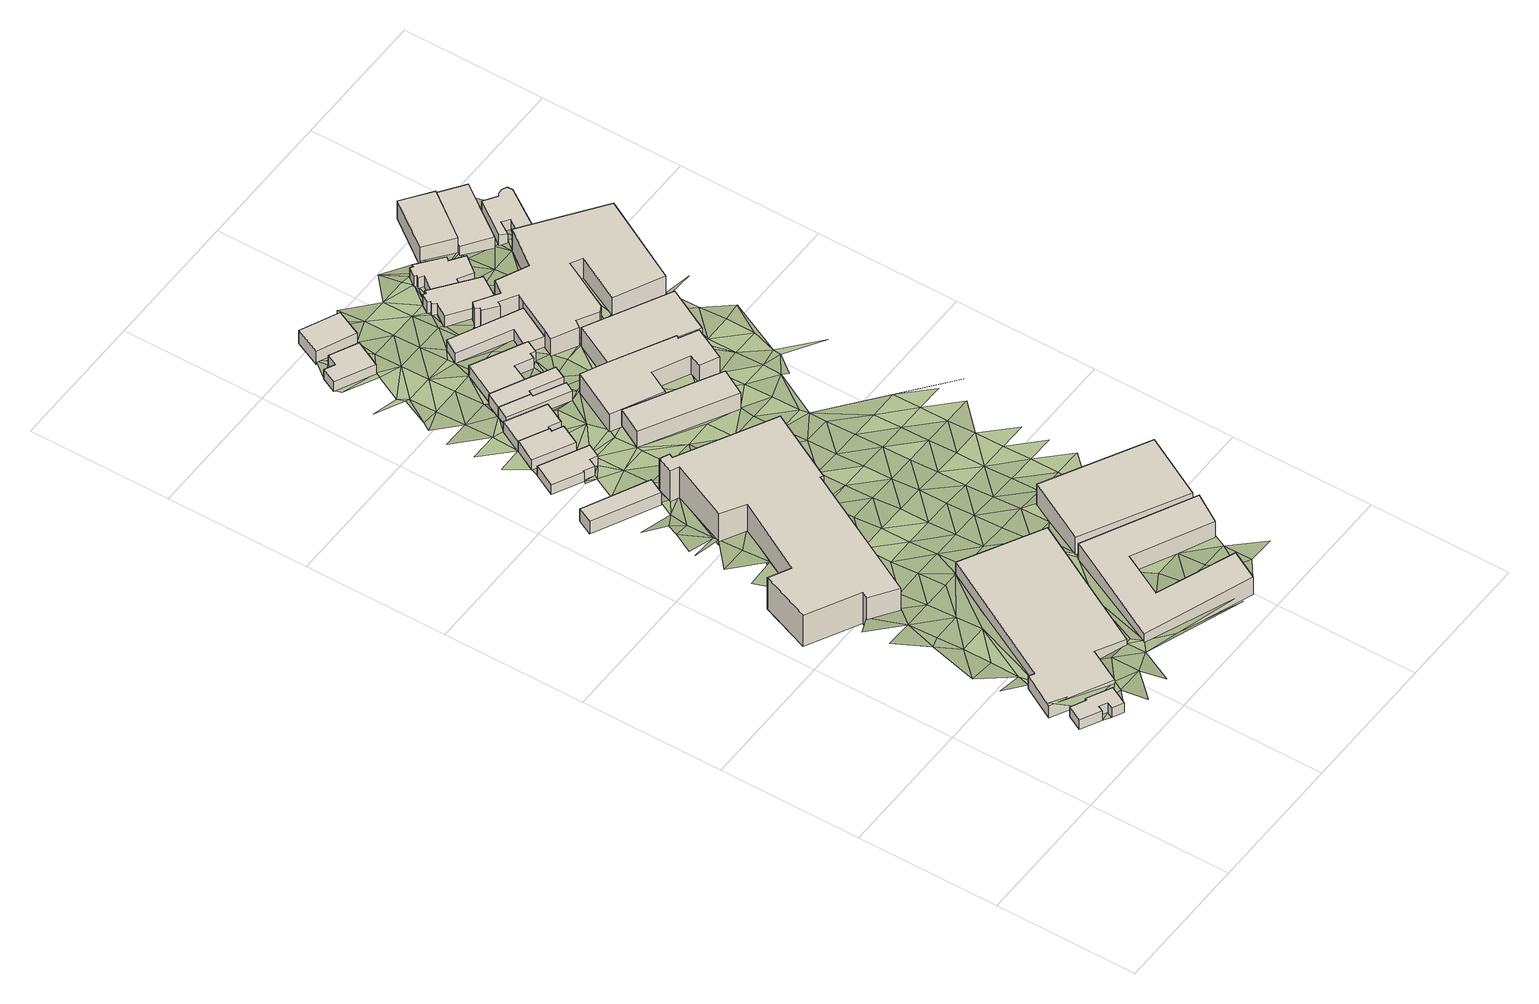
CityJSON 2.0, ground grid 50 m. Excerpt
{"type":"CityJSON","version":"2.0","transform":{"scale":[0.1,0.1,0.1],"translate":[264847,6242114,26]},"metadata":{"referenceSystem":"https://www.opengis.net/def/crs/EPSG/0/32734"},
"CityObjects":{
"building1":{"type":"Building","attributes":{"address":"23 Queens Park Road Salt River Cape Town","building":"house","building:levels":"1","footprint":{"type":"Polygon"},"plus_code":"C6X9X2XM+X9R","ground_height":43.79,"building_height":4.1,"roof_height":47.89},"geometry":[{"type":"Solid","lod":"1","boundaries":[[[[0,1,2,3]],[[1,4,5,2]],[[4,6,7,5]],[[6,8,9,7]],[[8,10,11,9]],[[10,12,13,11]],[[12,14,15,13]],[[14,16,17,15]],[[16,18,19,17]],[[18,0,3,19]],[[3,2,5,7,9,11,13,15,17,19]],[[18,16,14,12,10,8,6,4,1,0]]]]}]},
"building2":{"type":"Building","attributes":{"address":"21 Queens Park Road Salt River Cape Town","building":"manufacture","building:levels":"1","footprint":{"type":"Polygon"},"plus_code":"C7XQX5X5+XXR","ground_height":40.25,"building_height":4.1,"roof_height":44.35},"geometry":[{"type":"Solid","lod":"1","boundaries":[[[[20,21,22,23]],[[21,24,25,22]],[[24,26,27,25]],[[26,28,29,27]],[[28,30,31,29]],[[30,32,33,31]],[[32,34,35,33]],[[34,20,23,35]],[[23,22,25,27,29,31,33,35]],[[34,32,30,28,26,24,21,20]]]]}]},
"building3":{"type":"Building","attributes":{"address":"19A Hares Avenue Salt River Cape Town","building":"house","building:levels":"1","footprint":{"type":"Polygon"},"plus_code":"C6X4XHX5+X9W","ground_height":34.95,"building_height":4.1,"roof_height":39.05},"geometry":[{"type":"Solid","lod":"1","boundaries":[[[[36,37,38,39]],[[37,40,41,38]],[[40,42,43,41]],[[42,36,39,43]],[[39,38,41,43]],[[42,40,37,36]]]]}]},
"building4":{"type":"Building","attributes":{"address":"Queens Park Studios 24 Queens Park Road Salt River Cape Town","building":"industrial","building:levels":"3","footprint":{"type":"Polygon"},"plus_code":"C7X2XMXH+XVV","ground_height":37.63,"building_height":9.7,"roof_height":47.33},"geometry":[{"type":"Solid","lod":"1","boundaries":[[[[44,45,46,47]],[[45,48,49,46]],[[48,50,51,49]],[[50,52,53,51]],[[52,54,55,53]],[[54,56,57,55]],[[56,58,59,57]],[[58,60,61,59]],[[60,62,63,61]],[[62,64,65,63]],[[64,66,67,65]],[[66,68,69,67]],[[68,70,71,69]],[[70,72,73,71]],[[72,74,75,73]],[[74,44,47,75]],[[47,46,49,51,53,55,57,59,61,63,65,67,69,71,73,75]],[[74,72,70,68,66,64,62,60,58,56,54,52,50,48,45,44]]]]}]},
"building5":{"type":"Building","attributes":{"address":"17 Hares Avenue Salt River Cape Town","building":"house","building:levels":"1","footprint":{"type":"Polygon"},"plus_code":"C6X6XJX4+XPW","ground_height":33.19,"building_height":4.1,"roof_height":37.29},"geometry":[{"type":"Solid","lod":"1","boundaries":[[[[76,77,78,79]],[[77,80,81,78]],[[80,82,83,81]],[[82,84,85,83]],[[84,86,87,85]],[[86,88,89,87]],[[88,90,91,89]],[[90,76,79,91]],[[79,78,81,83,85,87,89,91]],[[90,88,86,84,82,80,77,76]]]]}]},
"building6":{"type":"Building","attributes":{"address":"15 Hares Avenue Salt River Cape Town","building":"house","building:levels":"1","footprint":{"type":"Polygon"},"plus_code":"C6XGXQX5+X5R","ground_height":33.19,"building_height":4.1,"roof_height":37.29},"geometry":[{"type":"Solid","lod":"1","boundaries":[[[[92,93,94,95,96]],[[93,97,98,94]],[[97,99,100,98]],[[99,101,102,100]],[[101,103,104,105,102]],[[103,92,96,95,105,104]],[[95,94,98,100,102,105]],[[103,101,99,97,93,92]]]]}]},
"building7":{"type":"Building","attributes":{"address":"20 Brickfield Road Salt River Cape Town","building":"industrial","building:levels":"2","footprint":{"type":"Polygon"},"plus_code":"CCX8XRX4+XCV","ground_height":38.83,"building_height":6.9,"roof_height":45.73},"geometry":[{"type":"Solid","lod":"1","boundaries":[[[[106,107,108,109]],[[107,110,111,108]],[[110,112,113,111]],[[112,114,115,113]],[[114,116,117,115]],[[116,118,119,117]],[[118,120,121,119]],[[120,106,109,121]],[[109,108,111,113,115,117,119,121]],[[120,118,116,114,112,110,107,106]]]]}]},
"building8":{"type":"Building","attributes":{"address":"13 Hares Avenue Salt River Cape Town","building":"house","building:levels":"1","footprint":{"type":"Polygon"},"plus_code":"C6XRX3XH+XPW","ground_height":32.93,"building_height":4.1,"roof_height":37.03},"geometry":[{"type":"Solid","lod":"1","boundaries":[[[[122,123,104,96]],[[123,124,125,104]],[[124,126,127,125]],[[126,128,129,127]],[[128,130,131,129]],[[130,122,96,131]],[[96,104,125,127,129,131]],[[130,128,126,124,123,122]]]]}]},
"building9":{"type":"Building","attributes":{"address":"6 Hares Avenue Salt River Cape Town","building":"house","building:levels":"1","footprint":{"type":"Polygon"},"plus_code":"C6X9X8X3+XRW","ground_height":30.5,"building_height":4.1,"roof_height":34.6},"geometry":[{"type":"Solid","lod":"1","boundaries":[[[[132,133,134,135]],[[133,136,137,134]],[[136,138,139,137]],[[138,140,141,139]],[[140,142,143,141]],[[142,132,135,143]],[[135,134,137,139,141,143]],[[142,140,138,136,133,132]]]]}]},
"building10":{"type":"Building","attributes":{"address":"11 Hares Avenue Salt River Cape Town","building":"house","building:levels":"1","footprint":{"type":"Polygon"},"plus_code":"C7X8XGX8+X7V","ground_height":32.42,"building_height":4.1,"roof_height":36.52},"geometry":[{"type":"Solid","lod":"1","boundaries":[[[[144,145,146,147]],[[145,148,149,146]],[[148,150,151,149]],[[150,152,153,151]],[[152,154,155,153]],[[154,144,147,155]],[[147,146,149,151,153,155]],[[154,152,150,148,145,144]]]]}]},
"building11":{"type":"Building","attributes":{"address":"9 Hares Avenue Salt River Cape Town","building":"house","building:levels":"1","footprint":{"type":"Polygon"},"plus_code":"C7X8XWXJ+X9W","ground_height":32.42,"building_height":4.1,"roof_height":36.52},"geometry":[{"type":"Solid","lod":"1","boundaries":[[[[156,157,147,146]],[[157,158,159,147]],[[158,160,161,159]],[[160,162,163,161]],[[162,164,165,166,163]],[[164,167,168,169,166,165]],[[167,170,171,169,168]],[[170,156,146,171]],[[146,147,159,161,163,166,169,171]],[[170,167,164,162,160,158,157,156]]]]}]},
"building12":{"type":"Building","attributes":{"address":"Brickfield Park 16 Brickfield Road Salt River Cape Town","building":"industrial","building:levels":"3","footprint":{"type":"Polygon"},"plus_code":"CCX6X3X6+X2V","ground_height":36.63,"building_height":9.7,"roof_height":46.33},"geometry":[{"type":"Solid","lod":"1","boundaries":[[[[172,173,174,175]],[[173,176,177,174]],[[176,178,179,177]],[[178,172,175,179]],[[175,174,177,179]],[[178,176,173,172]]]]}]},
"building13":{"type":"Building","attributes":{"address":"Salt River","building":"industrial","building:levels":"2","footprint":{"type":"Polygon"},"plus_code":"C8X8X7X8+X9V","ground_height":32.92,"building_height":6.9,"roof_height":39.82},"geometry":[{"type":"Solid","lod":"1","boundaries":[[[[180,181,182,183]],[[181,184,185,182]],[[184,186,187,185]],[[186,180,183,187]],[[183,182,185,187]],[[186,184,181,180]]]]}]},
"building14":{"type":"Building","attributes":{"address":"4 Hares Avenue Salt River Cape Town","building":"house","building:levels":"1","footprint":{"type":"Polygon"},"plus_code":"C6XPXPX2+XRX","ground_height":30.5,"building_height":4.1,"roof_height":34.6},"geometry":[{"type":"Solid","lod":"1","boundaries":[[[[188,189,190,191]],[[189,192,193,190]],[[192,194,195,193]],[[194,188,191,195]],[[191,190,193,195]],[[194,192,189,188]]]]}]},
"building15":{"type":"Building","attributes":{"address":"7 Hares Avenue Salt River Cape Town","building":"house","building:levels":"1","footprint":{"type":"Polygon"},"plus_code":"C7XJX7XM+XVR","ground_height":31.92,"building_height":4.1,"roof_height":36.02},"geometry":[{"type":"Solid","lod":"1","boundaries":[[[[196,197,198,199]],[[197,200,201,202,198]],[[200,203,204,168,202,201]],[[203,205,165,168,204]],[[205,206,207,165]],[[206,208,209,207]],[[208,210,211,209]],[[210,212,213,211]],[[212,196,199,213]],[[199,198,202,168,165,207,209,211,213]],[[212,210,208,206,205,203,200,197,196]]]]}]},
"building16":{"type":"Building","attributes":{"address":"Salt River Cape Town","building":"industrial","building:levels":"2","footprint":{"type":"Polygon"},"plus_code":"C8XCXRXR+X7V","ground_height":32.92,"building_height":6.9,"roof_height":39.82},"geometry":[{"type":"Solid","lod":"1","boundaries":[[[[214,215,216,217,218,219]],[[215,220,221,217,216]],[[220,222,223,221]],[[222,224,225,223]],[[224,226,227,225]],[[226,228,229,227]],[[228,230,231,229]],[[230,232,233,231]],[[232,234,235,233]],[[234,236,237,235]],[[236,214,219,218,237]],[[218,217,221,223,225,227,229,231,233,235,237]],[[236,234,232,230,228,226,224,222,220,215,214]]]]}]},
"building17":{"type":"Building","attributes":{"address":"5 Hares Avenue Salt River Cape Town","building":"house","building:levels":"1","footprint":{"type":"Polygon"},"plus_code":"C8XCXRXG+XFX","ground_height":31.38,"building_height":4.1,"roof_height":35.48},"geometry":[{"type":"Solid","lod":"1","boundaries":[[[[238,239,240,241]],[[239,242,243,240]],[[242,244,245,243]],[[244,246,247,245]],[[246,248,249,247]],[[248,250,251,249]],[[250,238,241,251]],[[241,240,243,245,247,249,251]],[[250,248,246,244,242,239,238]]]]}]},
"building18":{"type":"Building","attributes":{"address":"Salt River","building":"industrial","building:levels":"2","footprint":{"type":"Polygon"},"plus_code":"C9XFX3X5+XHV","ground_height":32.05,"building_height":6.9,"roof_height":38.95},"geometry":[{"type":"Solid","lod":"1","boundaries":[[[[252,253,219,216]],[[253,254,255,219]],[[254,256,257,255]],[[256,258,259,257]],[[258,252,216,259]],[[216,219,255,257,259]],[[258,256,254,253,252]]]]}]},
"building19":{"type":"Building","attributes":{"address":"Hares Avenue Salt River Cape Town","building":"house","building:levels":"1","footprint":{"type":"Polygon"},"plus_code":"C8XCXPXC+XGW","ground_height":30.3,"building_height":4.1,"roof_height":34.4},"geometry":[{"type":"Solid","lod":"1","boundaries":[[[[260,261,262,263]],[[261,264,265,262]],[[264,266,267,265]],[[266,268,269,267]],[[268,270,271,269]],[[270,272,273,271]],[[272,274,275,273]],[[274,276,277,275]],[[276,278,279,277]],[[278,280,281,279]],[[280,282,283,281]],[[282,260,263,283]],[[263,262,265,267,269,271,273,275,277,279,281,283]],[[282,280,278,276,274,272,270,268,266,264,261,260]]]]}]},
"building20":{"type":"Building","attributes":{"address":"Hares Avenue Salt River Cape Town","building":"house","building:levels":"1","footprint":{"type":"Polygon"},"plus_code":"C8XPXXX5+X2X","ground_height":29.23,"building_height":4.1,"roof_height":33.33},"geometry":[{"type":"Solid","lod":"1","boundaries":[[[[284,285,286,287]],[[285,288,289,286]],[[288,290,291,289]],[[290,292,293,291]],[[292,294,295,293]],[[294,296,297,295]],[[296,298,299,297]],[[298,300,301,299]],[[300,302,303,301]],[[302,304,305,303]],[[304,306,307,305]],[[306,308,309,307]],[[308,310,311,309]],[[310,284,287,311]],[[287,286,289,291,293,295,297,299,301,303,305,307,309,311]],[[310,308,306,304,302,300,298,296,294,292,290,288,285,284]]]]}]},
"building21":{"type":"Building","attributes":{"address":"Salt River","building":"industrial","building:levels":"2","footprint":{"type":"Polygon"},"plus_code":"C9X3XQX2+X3W","ground_height":31.36,"building_height":6.9,"roof_height":38.26},"geometry":[{"type":"Solid","lod":"1","boundaries":[[[[312,313,243,314,315,245]],[[313,316,317,314,243]],[[316,318,319,317]],[[318,320,321,319]],[[320,322,323,321]],[[322,324,325,323]],[[324,326,327,325]],[[326,328,329,327]],[[328,330,331,329]],[[330,332,333,331]],[[332,334,335,333]],[[334,336,337,335]],[[336,338,339,337]],[[338,340,341,339]],[[340,342,343,341]],[[342,344,345,343]],[[344,346,347,345]],[[346,348,349,347]],[[348,350,351,349]],[[350,352,353,351]],[[352,354,355,353]],[[354,356,357,355]],[[356,312,245,315,357]],[[315,314,317,319,321,323,325,327,329,331,333,335,337,339,341,343,345,347,349,351,353,355,357]],[[356,354,352,350,348,346,344,342,340,338,336,334,332,330,328,326,324,322,320,318,316,313,312]]]]}]},
"building22":{"type":"Building","attributes":{"building":"retail","building:levels":"2","footprint":{"type":"Polygon"},"plus_code":"C9XGX4XP+XFX","ground_height":27.39,"building_height":6.9,"roof_height":34.29},"geometry":[{"type":"Solid","lod":"1","boundaries":[[[[358,359,360,361]],[[359,362,363,364,360]],[[362,365,366,367,364,363]],[[365,358,361,367,366]],[[361,360,364,367]],[[365,362,359,358]]]]}]},
"building23":{"type":"Building","attributes":{"address":"Salt River","building":"retail","building:levels":"1","footprint":{"type":"Polygon"},"plus_code":"CCX2X2X3+X4W","ground_height":27.83,"building_height":4.1,"roof_height":31.93},"geometry":[{"type":"Solid","lod":"1","boundaries":[[[[368,369,363,366]],[[369,370,371,363]],[[370,372,373,371]],[[372,374,375,373]],[[374,376,377,375]],[[376,368,366,377]],[[366,363,371,373,375,377]],[[376,374,372,370,369,368]]]]}]},
"building24":{"type":"Building","attributes":{"address":"Salt River","building":"house","building:levels":"1","footprint":{"type":"Polygon"},"plus_code":"CCXCXQXW+XCW","ground_height":27.48,"building_height":4.1,"roof_height":31.58},"geometry":[{"type":"Solid","lod":"1","boundaries":[[[[378,379,380,381]],[[379,382,383,380]],[[382,384,385,383]],[[384,386,387,385]],[[386,388,389,387]],[[388,390,391,389]],[[390,392,393,391]],[[392,394,395,393]],[[394,396,397,395]],[[396,398,399,397]],[[398,400,401,399]],[[400,378,381,401]],[[381,380,383,385,387,389,391,393,395,397,399,401]],[[400,398,396,394,392,390,388,386,384,382,379,378]]]]}]},
"terrain1":{"type":"TINRelief","geometry":[{"type":"CompositeSurface","lod":"1","boundaries":[[[16,14,12]],[[4,402,6]],[[18,16,12]],[[403,404,4]],[[405,406,407]],[[408,409,1]],[[4,1,403]],[[405,410,411]],[[412,405,407]],[[410,413,411]],[[403,1,409]],[[414,411,413]],[[409,415,416]],[[412,417,405]],[[409,416,403]],[[414,418,419]],[[417,410,405]],[[414,413,420]],[[410,417,413]],[[418,414,420]],[[421,422,418]],[[403,416,423]],[[424,403,423]],[[420,413,425]],[[416,426,427]],[[418,420,425]],[[425,413,417]],[[421,418,428]],[[423,416,427]],[[424,423,429]],[[425,430,418]],[[430,428,418]],[[412,20,417]],[[429,423,427]],[[431,432,433]],[[430,434,428]],[[429,427,435]],[[436,429,435]],[[417,20,425]],[[437,430,425]],[[427,438,435]],[[431,439,440]],[[434,430,441]],[[440,439,442]],[[431,433,443]],[[444,428,434]],[[445,429,436]],[[446,447,448]],[[425,20,437]],[[445,436,435]],[[449,442,446]],[[430,437,441]],[[431,443,439]],[[441,450,434]],[[446,451,447]],[[452,447,451]],[[453,438,427]],[[443,442,439]],[[454,452,455]],[[434,450,444]],[[441,437,20]],[[451,455,452]],[[435,438,456]],[[446,442,457]],[[457,451,446]],[[444,458,428]],[[459,441,20]],[[460,429,445]],[[441,459,450]],[[445,435,461]],[[462,463,37]],[[455,451,457]],[[459,20,464]],[[465,444,450]],[[466,467,455]],[[450,459,465]],[[457,466,455]],[[460,34,429]],[[459,464,468]],[[50,467,466]],[[444,465,469]],[[34,464,20]],[[470,77,471]],[[50,37,467]],[[472,473,474]],[[37,475,462]],[[80,77,82]],[[92,476,474]],[[469,477,444]],[[77,470,82]],[[478,470,462]],[[465,459,479]],[[475,478,462]],[[475,37,50]],[[445,461,460]],[[477,480,444]],[[468,479,459]],[[464,481,468]],[[482,483,484]],[[470,86,82]],[[473,472,88]],[[485,475,50]],[[484,483,486]],[[480,458,444]],[[473,487,474]],[[488,469,465]],[[84,82,86]],[[489,490,92]],[[478,86,470]],[[479,488,465]],[[34,481,464]],[[491,482,484]],[[492,493,485]],[[494,475,485]],[[489,495,496]],[[473,88,487]],[[86,478,497]],[[498,460,461]],[[475,494,478]],[[499,477,469]],[[488,500,469]],[[92,130,489]],[[497,88,86]],[[468,501,479]],[[458,480,502]],[[468,481,503]],[[494,485,493]],[[34,460,498]],[[504,505,506]],[[480,477,499]],[[461,507,498]],[[499,469,500]],[[505,495,506]],[[483,482,508]],[[468,503,501]],[[497,478,509]],[[486,483,508]],[[488,479,510]],[[478,494,511]],[[480,512,502]],[[489,513,495]],[[130,513,489]],[[514,88,497]],[[515,482,491]],[[482,515,508]],[[103,516,517]],[[511,509,478]],[[518,504,506]],[[519,34,498]],[[520,521,522]],[[88,523,487]],[[512,480,499]],[[479,501,510]],[[518,522,504]],[[34,519,481]],[[513,130,524]],[[525,526,103]],[[492,527,493]],[[488,528,500]],[[525,103,517]],[[514,497,509]],[[481,529,503]],[[487,523,517]],[[493,530,494]],[[130,531,524]],[[502,512,532]],[[533,491,456]],[[522,518,520]],[[495,513,534]],[[535,506,495]],[[88,514,536]],[[488,510,528]],[[530,511,494]],[[499,500,537]],[[501,503,529]],[[481,519,529]],[[508,538,486]],[[523,88,536]],[[539,540,541]],[[493,542,530]],[[507,543,498]],[[525,517,523]],[[498,544,519]],[[530,509,511]],[[495,534,535]],[[542,493,545]],[[515,491,546]],[[512,499,537]],[[515,546,508]],[[547,518,506]],[[114,507,461]],[[537,500,528]],[[502,532,527]],[[534,513,170]],[[514,509,180]],[[548,539,541]],[[549,520,518]],[[550,525,523]],[[133,551,136]],[[501,552,510]],[[525,550,531]],[[491,533,546]],[[167,534,170]],[[501,529,553]],[[514,180,536]],[[535,547,506]],[[545,493,527]],[[554,532,512]],[[150,524,531]],[[555,551,133]],[[529,519,544]],[[549,548,520]],[[528,510,552]],[[554,512,537]],[[501,553,552]],[[546,538,508]],[[542,556,530]],[[530,557,509]],[[547,549,518]],[[167,200,534]],[[555,133,558]],[[543,559,498]],[[542,545,556]],[[534,200,535]],[[550,523,150]],[[531,550,150]],[[549,539,548]],[[536,560,523]],[[546,533,561]],[[562,532,554]],[[528,563,537]],[[564,553,529]],[[180,565,536]],[[564,529,544]],[[114,543,507]],[[528,552,566]],[[558,133,132]],[[547,535,200]],[[567,152,568]],[[569,527,532]],[[530,556,557]],[[569,532,562]],[[570,568,152]],[[555,558,571]],[[539,549,572]],[[523,560,150]],[[563,528,566]],[[539,572,132]],[[573,554,537]],[[509,557,574]],[[545,527,575]],[[575,556,545]],[[576,552,553]],[[132,571,558]],[[564,577,553]],[[200,248,547]],[[152,578,570]],[[554,573,562]],[[547,579,549]],[[537,563,573]],[[580,564,544]],[[152,150,581]],[[576,566,552]],[[547,248,582]],[[575,527,569]],[[553,577,576]],[[560,581,150]],[[572,571,132]],[[200,583,248]],[[547,582,579]],[[152,581,578]],[[574,557,556]],[[572,549,584]],[[585,556,575]],[[586,587,588]],[[588,589,590]],[[591,569,562]],[[562,573,592]],[[588,587,589]],[[593,565,180]],[[563,566,594]],[[564,595,577]],[[572,584,571]],[[596,583,200]],[[556,585,574]],[[597,566,576]],[[579,584,549]],[[582,248,246]],[[598,248,583]],[[581,560,599]],[[581,599,578]],[[580,595,564]],[[562,592,591]],[[575,569,600]],[[563,594,573]],[[579,582,246]],[[594,566,597]],[[599,586,578]],[[576,577,601]],[[602,587,586]],[[172,580,544]],[[602,589,587]],[[599,560,215]],[[575,603,585]],[[591,600,569]],[[596,598,583]],[[604,565,605]],[[601,577,595]],[[584,606,571]],[[188,571,606]],[[592,573,607]],[[608,589,602]],[[600,603,575]],[[607,573,594]],[[579,246,609]],[[602,586,610]],[[248,598,611]],[[612,586,599]],[[593,605,565]],[[574,585,613]],[[614,597,576]],[[606,615,188]],[[576,601,616]],[[586,612,610]],[[595,580,617]],[[579,618,584]],[[592,619,591]],[[603,613,585]],[[620,609,246]],[[615,606,621]],[[592,607,619]],[[576,616,614]],[[622,602,610]],[[600,591,619]],[[604,605,623]],[[606,584,618]],[[597,624,594]],[[598,596,611]],[[601,595,617]],[[579,609,618]],[[599,215,625]],[[613,626,574]],[[574,626,593]],[[627,605,593]],[[628,622,610]],[[594,624,607]],[[599,625,612]],[[609,620,629]],[[624,597,614]],[[605,627,623]],[[620,246,630]],[[631,616,601]],[[621,606,632]],[[610,612,633]],[[620,634,629]],[[600,635,603]],[[620,636,634]],[[618,632,606]],[[593,637,627]],[[638,619,607]],[[609,629,639]],[[613,603,635]],[[636,620,640]],[[641,600,619]],[[609,639,618]],[[637,593,626]],[[612,625,633]],[[614,616,642]],[[638,607,624]],[[643,629,634]],[[644,634,636]],[[639,629,645]],[[613,635,626]],[[639,646,618]],[[630,640,620]],[[643,647,629]],[[264,618,646]],[[646,639,648]],[[264,632,618]],[[633,625,649]],[[638,641,619]],[[637,626,650]],[[624,614,651]],[[649,652,633]],[[626,635,650]],[[647,643,653]],[[651,638,624]],[[260,264,261]],[[654,655,640]],[[649,656,652]],[[264,657,632]],[[658,600,641]],[[640,630,654]],[[647,659,660]],[[661,662,663]],[[650,664,637]],[[264,260,657]],[[647,653,659]],[[664,661,637]],[[638,665,641]],[[666,632,657]],[[260,667,668]],[[625,669,649]],[[670,667,260]],[[632,666,671]],[[635,672,673]],[[661,674,662]],[[668,657,260]],[[650,635,673]],[[659,653,675]],[[676,668,667]],[[664,674,661]],[[649,669,656]],[[677,657,668]],[[656,678,679]],[[664,650,680]],[[681,670,260]],[[674,664,682]],[[657,683,666]],[[650,673,680]],[[681,659,675]],[[683,671,666]],[[678,656,669]],[[683,684,671]],[[256,669,625]],[[685,686,670]],[[683,687,684]],[[688,682,664]],[[685,670,681]],[[680,688,664]],[[678,669,689]],[[674,682,256]],[[671,684,690]],[[691,681,675]],[[679,678,692]],[[673,693,680]],[[678,689,692]],[[694,691,675]],[[695,690,684]],[[688,696,682]],[[697,695,684]],[[685,681,698]],[[681,691,698]],[[696,699,682]],[[690,695,700]],[[682,699,256]],[[695,697,700]],[[701,689,669]],[[306,697,702]],[[685,698,306]],[[688,680,703]],[[704,692,689]],[[669,256,701]],[[700,697,705]],[[697,306,706]],[[696,688,703]],[[306,698,707]],[[336,691,694]],[[256,699,708]],[[697,706,705]],[[306,707,706]],[[698,691,336]],[[703,699,696]],[[701,256,708]],[[707,698,709]],[[706,707,709]],[[336,709,698]],[[710,701,708]],[[711,709,336]],[[336,712,711]],[[336,713,712]],[[713,336,714]],[[715,712,713]],[[716,709,711]],[[336,717,714]],[[718,715,713]],[[719,717,336]],[[720,714,717]],[[709,716,721]],[[721,374,709]],[[720,392,714]],[[392,720,717]],[[721,716,398]],[[398,716,722]],[[374,721,398]]]}]}
},
"vertices":[
[240,39,178],[274,104,178],[274,104,219],[240,39,219],[191,147,178],[191,147,219],[187,140,178],[187,140,219],[135,166,178],[135,166,219],[106,111,178],[106,111,219],[176,75,178],[176,75,219],[186,95,178],[186,95,219],[212,81,178],[212,81,219],[201,59,178],[201,59,219],
[467,803,131],[218,348,131],[218,348,184],[467,803,184],[198,359,131],[198,359,184],[131,239,131],[131,239,184],[330,134,131],[330,134,184],[393,251,131],[393,251,184],[489,198,131],[489,198,184],[739,655,131],[739,655,184],
[252,1724,77],[280,1779,77],[280,1779,130],[252,1724,130],[59,1889,77],[59,1889,130],[32,1835,77],[32,1835,130],
[649,1562,77],[326,1734,77],[326,1734,213],[649,1562,213],[333,1749,77],[333,1749,213],[300,1763,77],[300,1763,213],[276,1707,77],[276,1707,213],[304,1695,77],[304,1695,213],[210,1488,77],[210,1488,213],[290,1439,77],[290,1439,213],[148,1181,77],[148,1181,213],[74,1219,77],[74,1219,213],[5,1043,77],[5,1043,213],[184,949,77],[184,949,213],[172,926,77],[172,926,213],[262,863,77],[262,863,213],[507,1321,77],[507,1321,213],[516,1315,77],[516,1315,213],
[106,2023,72],[206,1972,72],[206,1972,113],[106,2023,113],[209,1977,72],[209,1977,113],[244,1959,72],[244,1959,113],[259,1988,72],[259,1988,113],[284,1975,72],[284,1975,113],[308,2021,72],[308,2021,113],[147,2103,72],[147,2103,113],
[201,2208,69],[160,2130,69],[160,2130,113],[201,2208,113],[201,2208,110],[294,2061,69],[294,2061,113],[329,2130,69],[329,2130,113],[292,2148,69],[292,2148,113],[297,2159,69],[297,2159,110],[297,2159,113],
[959,123,122],[688,228,122],[688,228,197],[959,123,197],[768,379,122],[768,379,197],[1032,246,122],[1032,246,197],[1095,347,122],[1095,347,197],[725,535,122],[725,535,197],[528,161,122],[528,161,197],[905,23,122],[905,23,197],
[201,2208,65],[297,2159,65],[302,2168,65],[302,2168,110],[342,2148,65],[342,2148,110],[380,2222,65],[380,2222,110],[245,2291,65],[245,2291,110],
[292,2845,45],[196,2893,45],[196,2893,86],[292,2845,86],[176,2854,45],[176,2854,86],[141,2871,45],[141,2871,86],[114,2817,45],[114,2817,86],[245,2752,45],[245,2752,86],
[391,2289,63],[290,2340,63],[290,2340,105],[391,2289,105],[269,2297,63],[269,2297,105],[471,2194,63],[471,2194,105],[489,2228,63],[489,2228,105],[387,2281,63],[387,2281,105],
[290,2340,60],[391,2289,60],[397,2301,60],[397,2301,105],[503,2248,60],[503,2248,105],[524,2290,60],[524,2290,105],[432,2338,60],[432,2338,100],[432,2338,105],[326,2391,60],[326,2391,100],[326,2391,105],[317,2393,60],[317,2393,105],
[1205,584,105],[855,772,105],[855,772,203],[1205,584,203],[736,553,105],[736,553,203],[1087,365,105],[1087,365,203],
[464,2010,68],[415,1921,68],[415,1921,138],[464,2010,138],[721,1754,68],[721,1754,138],[770,1843,68],[770,1843,138],
[364,2963,29],[233,3024,29],[233,3024,86],[364,2963,86],[190,2932,29],[190,2932,86],[321,2872,29],[321,2872,86],
[569,2421,55],[556,2428,55],[556,2428,100],[569,2421,100],[387,2512,55],[387,2512,95],[387,2512,100],[326,2391,55],[326,2391,95],[432,2338,55],[462,2398,55],[462,2398,100],[522,2369,55],[522,2369,100],[531,2387,55],[531,2387,100],[548,2379,55],[548,2379,100],
[810,2045,51],[604,2155,51],[604,2155,130],[604,2155,138],[810,2045,138],[810,2045,130],[515,2198,51],[515,2198,138],[426,2031,51],[426,2031,138],[599,1945,51],[599,1945,138],[641,2023,51],[641,2023,138],[763,1963,51],[763,1963,138],[745,1921,51],[745,1921,138],[808,1888,51],[808,1888,138],[867,2003,51],[867,2003,138],[803,2036,51],[803,2036,138],
[556,2428,50],[569,2421,50],[569,2421,95],[556,2428,95],[617,2394,50],[617,2394,95],[680,2513,50],[680,2513,95],[442,2630,50],[442,2630,95],[410,2577,50],[410,2577,95],[589,2487,50],[589,2487,95],
[604,2155,49],[810,2045,49],[884,2004,49],[884,2004,130],[965,2158,49],[965,2158,130],[683,2306,49],[683,2306,130],
[582,2804,35],[576,2794,35],[576,2794,84],[582,2804,84],[566,2800,35],[566,2800,84],[547,2771,35],[547,2771,84],[555,2764,35],[555,2764,84],[548,2755,35],[548,2755,84],[560,2743,35],[560,2743,84],[527,2697,35],[527,2697,84],[610,2637,35],[610,2637,84],[624,2654,35],[624,2654,84],[683,2621,35],[683,2621,84],[729,2691,35],[729,2691,84],
[659,2901,27],[653,2894,27],[653,2894,73],[659,2901,73],[644,2900,27],[644,2900,73],[621,2871,27],[621,2871,73],[629,2864,27],[629,2864,73],[623,2855,27],[623,2855,73],[639,2845,27],[639,2845,73],[603,2799,27],[603,2799,73],[674,2744,27],[674,2744,73],[684,2758,27],[684,2758,73],[734,2727,27],[734,2727,73],[781,2787,27],[781,2787,73],[733,2821,27],[733,2821,73],[743,2834,27],[743,2834,73],
[680,2513,28],[617,2394,28],[617,2394,123],[680,2513,123],[598,2358,28],[598,2358,123],[685,2314,28],[685,2314,123],[703,2339,28],[703,2339,123],[773,2298,28],[773,2298,123],[795,2309,28],[795,2309,123],[889,2486,28],[889,2486,123],[928,2465,28],[928,2465,123],[842,2301,28],[842,2301,123],[1007,2219,28],[1007,2219,123],[1168,2517,28],[1168,2517,123],[909,2708,28],[909,2708,123],[813,2582,28],[813,2582,123],[703,2633,28],[703,2633,123],[672,2588,28],[672,2588,123],[594,2638,28],[594,2638,123],[574,2617,28],[574,2617,123],[586,2605,28],[586,2605,123],[578,2597,28],[578,2597,123],[626,2561,28],[626,2561,123],[636,2574,28],[636,2574,123],[694,2539,28],[694,2539,123],
[844,3081,6],[721,2917,6],[721,2917,83],[844,3081,83],[819,2844,6],[819,2844,59],[819,2844,83],[942,3008,6],[942,3008,59],[942,3008,83],
[942,3008,4],[819,2844,4],[812,2833,4],[812,2833,59],[902,2768,4],[902,2768,59],[1040,2956,4],[1040,2956,59],[950,3021,4],[950,3021,59],
[1007,2885,12],[918,2764,12],[918,2764,56],[1007,2885,56],[937,2743,12],[937,2743,56],[967,2790,12],[967,2790,56],[993,2770,12],[993,2770,56],[965,2730,12],[965,2730,56],[1005,2698,12],[1005,2698,56],[1098,2835,12],[1098,2835,56],[1097,2854,12],[1097,2854,56],[1080,2863,12],[1080,2863,56],[1061,2861,12],[1061,2861,56],[1053,2854,12],[1053,2854,56],
[135,166,196],[330,134,178],[131,239,196],[209,400,147],[109,400,173],[198,359,146],[240,39,196],[310,100,178],[209,500,149],[109,500,166],[218,348,147],[209,600,149],[171,685,143],[310,0,197],[410,100,174],[310,600,149],[209,800,136],[109,800,144],[209,695,143],[172,926,125],[109,900,135],[410,200,174],[393,251,145],[310,695,143],[410,0,199],[490,130,168],[262,863,125],[489,198,168],[310,800,136],[209,1300,116],[109,1300,110],[148,1181,112],[310,900,125],[528,161,168],[510,200,168],[410,800,133],[610,100,163],[209,1400,106],[109,1400,111],[410,900,126],[210,1488,100],[290,1439,106],[410,1100,118],[610,400,141],[209,1505,100],[154,1601,106],[112,1528,111],[109,1505,111],[410,1000,118],[209,1600,97],[176,1646,97],[830,7,165],[109,1700,95],[224,1671,88],[905,23,151],[304,1695,88],[507,1321,102],[510,900,124],[710,600,137],[725,535,137],[198,1869,72],[59,1889,87],[510,800,131],[510,1000,118],[276,1707,88],[252,1724,88],[610,800,128],[510,1100,118],[237,1945,72],[202,1963,72],[147,2103,75],[209,2100,72],[160,2130,72],[310,1800,77],[109,2205,71],[510,1200,107],[310,1900,72],[610,900,121],[510,1300,102],[710,695,131],[810,200,150],[810,300,133],[688,228,157],[333,1749,88],[768,379,131],[294,2061,72],[610,1000,115],[209,2305,65],[109,2305,67],[959,123,141],[326,1734,88],[410,1700,85],[410,1800,72],[209,2405,60],[109,2405,63],[310,2000,72],[736,553,137],[610,1200,103],[610,1100,115],[710,900,117],[516,1315,102],[710,800,123],[147,2511,60],[128,2483,60],[209,2510,55],[810,500,129],[910,300,131],[415,1921,69],[710,1000,110],[410,1900,69],[610,1300,99],[290,2340,65],[410,2000,69],[910,200,141],[292,2148,72],[329,2130,72],[209,2605,52],[810,695,122],[188,2639,52],[99,2661,53],[198,2612,52],[410,2100,70],[269,2297,65],[342,2148,72],[302,2168,69],[649,1562,81],[710,1100,110],[810,800,119],[510,1800,70],[380,2222,69],[610,1400,96],[1011,100,136],[310,2405,60],[310,2510,55],[426,2031,69],[710,1200,99],[1032,246,136],[245,2752,49],[114,2817,49],[122,2791,49],[510,1700,77],[1011,400,125],[855,772,119],[610,1600,81],[1011,200,136],[310,2605,52],[236,2733,49],[310,2705,49],[410,2205,69],[141,2871,49],[810,1000,102],[810,900,111],[710,1300,96],[190,2932,45],[610,1700,75],[610,1800,71],[209,2905,45],[1087,365,117],[515,2198,63],[1111,100,130],[710,1400,91],[810,1200,95],[910,800,108],[599,1945,69],[810,1100,102],[387,2281,64],[391,2289,64],[710,1505,87],[397,2301,64],[321,2872,45],[310,2800,45],[810,1300,92],[721,1754,71],[710,1600,81],[910,1000,98],[910,900,104],[503,2248,63],[410,2705,44],[1011,695,102],[510,2205,63],[410,2605,50],[410,2510,55],[410,2800,40],[710,1700,76],[524,2290,61],[510,2305,61],[432,2338,64],[522,2369,58],[462,2398,58],[810,1505,82],[810,1400,88],[770,1843,70],[910,1200,93],[1011,800,102],[556,2428,58],[910,1100,98],[510,2510,55],[610,2205,51],[814,1569,77],[1011,900,100],[548,2379,58],[810,1600,77],[641,2023,69],[710,1900,69],[410,2905,40],[910,1300,89],[531,2387,58],[510,2705,43],[598,2358,56],[589,2487,54],[610,2305,54],[810,1700,74],[1011,1100,97],[373,2976,29],[1011,1000,97],[1111,800,99],[510,2800,36],[910,1400,86],[510,2605,50],[410,3005,29],[569,2421,56],[763,1963,68],[1011,1200,90],[683,2306,52],[810,1800,70],[745,1921,69],[617,2394,56],[527,2697,43],[680,2513,51],[1111,900,97],[510,2905,36],[685,2314,52],[574,2617,49],[905,1732,69],[578,2597,49],[808,1888,68],[1011,1300,88],[548,2755,36],[626,2561,49],[1011,1400,86],[1111,1000,93],[594,2638,49],[586,2605,49],[560,2743,43],[547,2771,36],[610,2637,49],[555,2764,36],[710,2305,52],[910,1800,67],[1111,1200,89],[703,2339,52],[672,2588,47],[694,2539,51],[636,2574,49],[773,2298,52],[621,2871,35],[1185,1260,85],[683,2621,47],[624,2654,43],[867,2003,63],[810,2045,68],[803,2036,68],[910,1900,63],[1111,1300,85],[610,2905,35],[603,2799,35],[623,2855,35],[910,2205,52],[674,2744,41],[608,2990,20],[922,1715,69],[979,1783,63],[884,2004,63],[703,2633,47],[639,2845,35],[629,2864,35],[810,2305,52],[795,2309,52],[982,1812,63],[729,2691,41],[910,2000,63],[644,2900,35],[659,2901,35],[734,2727,41],[684,2758,32],[653,2894,35],[1011,1900,60],[842,2301,52],[712,2909,32],[810,2605,43],[889,2486,44],[1111,1700,61],[813,2582,43],[710,2905,32],[1011,2000,60],[743,2834,32],[810,2705,36],[1011,2100,52],[721,2917,32],[1007,2219,49],[733,2821,32],[1082,2010,54],[928,2465,44],[819,2844,27],[812,2833,27],[810,2800,27],[1011,2205,49],[902,2768,18],[1111,2205,40],[918,2764,18],[937,2743,28],[965,2730,27],[1005,2698,27],[967,2790,15],[1007,2885,15],[1019,2690,27],[993,2770,15],[1111,2605,25],[1011,2705,27],[1011,2905,15],[1053,2854,15]
]}
